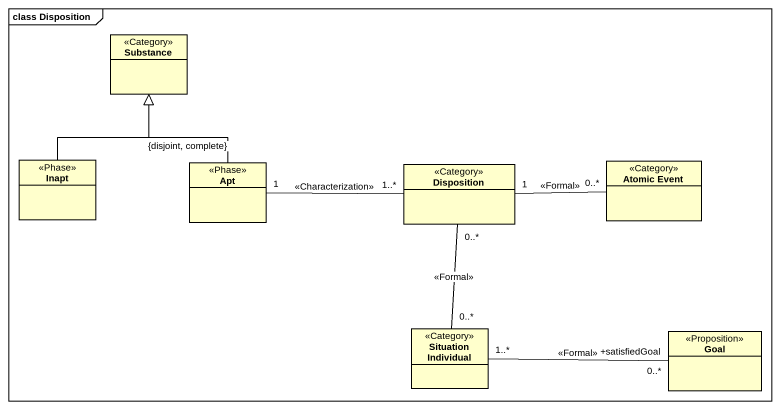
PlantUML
@startuml
mainframe class Disposition
hide circle
hide empty members
class Substance <<Category>>
class Inapt <<Phase>>
class Apt <<Phase>>
class Disposition <<Category>>
class "Atomic Event" as Atomic_Event <<Category>>
class "Situation Individual" as Situation_Individual <<Category>>
class Goal <<Proposition>>
Inapt -up-|> Substance
Apt -up-|> Substance : {disjoint, complete}
Disposition "1..*" -left- "1" Apt : <<Characterization>>
Disposition "1" -right- "0..*" Atomic_Event : <<Formal>>
Situation_Individual "0..*" -up- "0..*" Disposition : <<Formal>>
Situation_Individual "1..*" -right- "+satisfiedGoal\n0..*" Goal : <<Formal>>
@enduml
